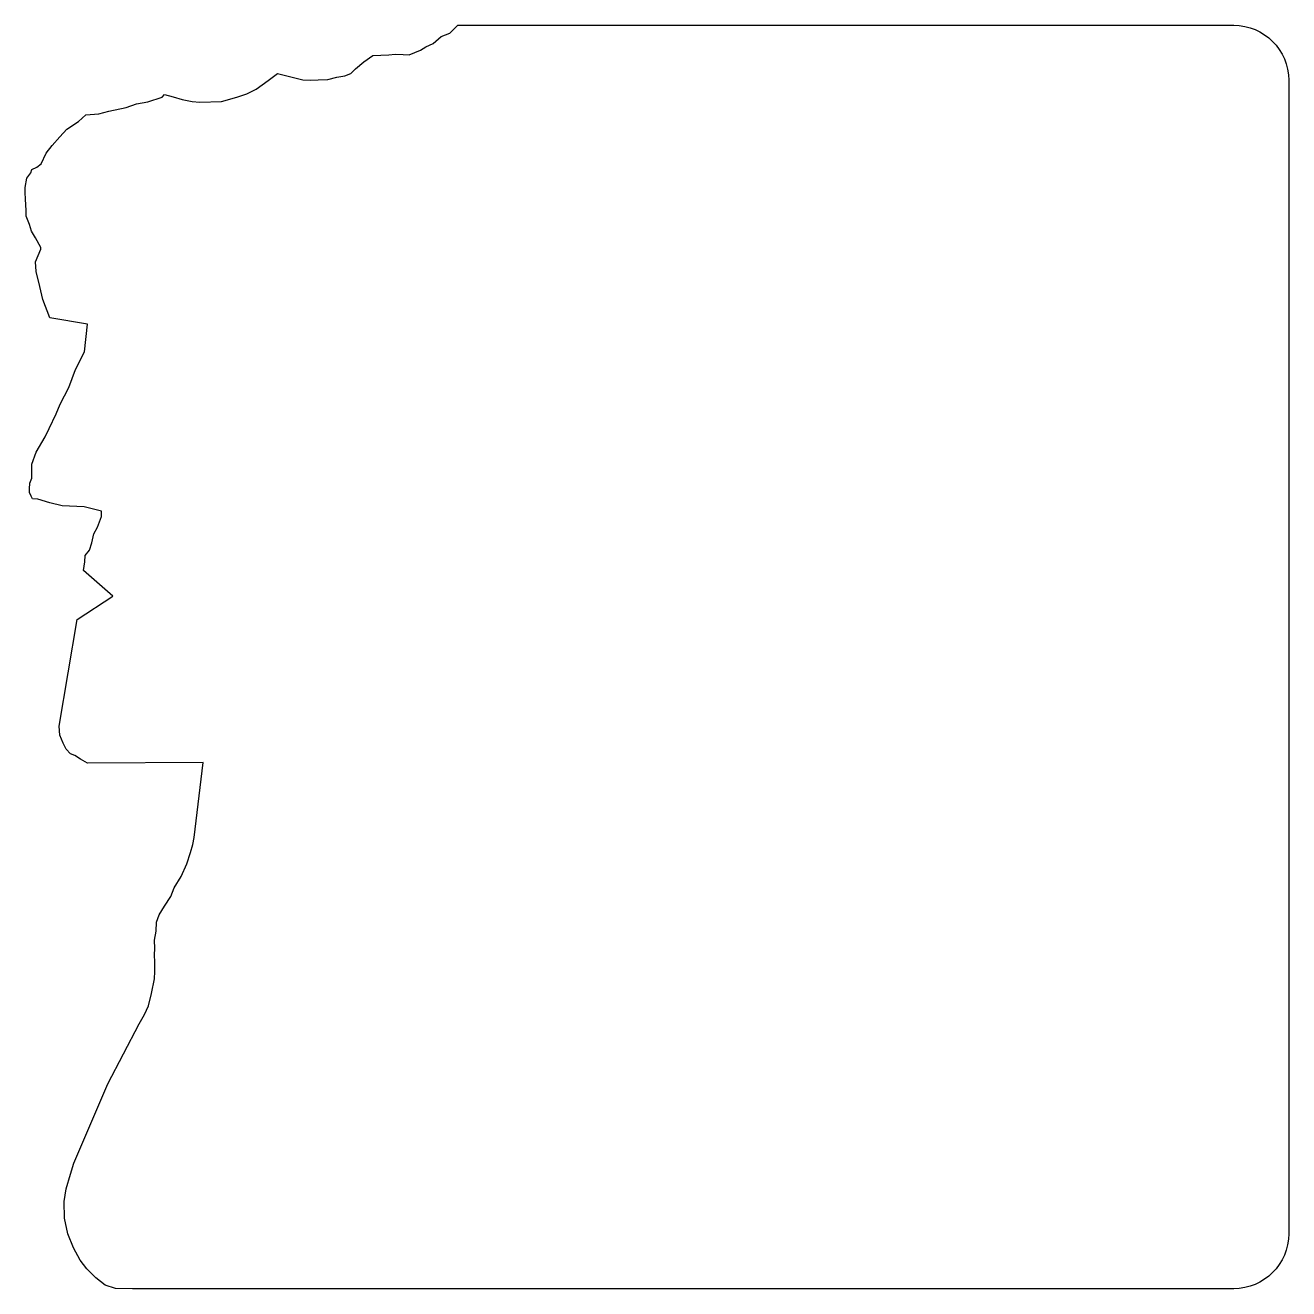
# Model space of a CAD drawing. Extents: x 10 to 440, y 10 to 440.
import ezdxf

# ---------------------------------------------------------------- set-up
doc = ezdxf.new("R2010")
doc.units = 0
doc.layers.get('0').update_dxf_attribs({"linetype": 'CONTINUOUS'})

msp = doc.modelspace()

# ---------------------------------------------------------------- linework, layer by layer
at = {"color": 7}
for points in [[(46.343262, 9.75), (40.509888, 9.883301), (36.930908, 10.943848), (33.748535, 13.461914), (30.69873, 16.511719), (28.444336, 19.428223), (26.191772, 23.671875), (24.202881, 28.444336), (23.142334, 33.748535), (23.009399, 39.449707), (23.671875, 43.823731), (25.130859, 48.72876), (26.324707, 52.57544), (37.858887, 79.621582), (48.597656, 100.040039), (50.321045, 103.220947), (51.780029, 106.138184), (52.708008, 110.381104), (53.768921, 115.286133), (53.901855, 117.807129), (53.901855, 120.987305), (53.768921, 123.506836), (53.901855, 125.629395), (53.768921, 128.545899), (54.298462, 131.595703), (54.431396, 134.644776), (55.359375, 137.163574), (57.215332, 140.080078), (59.336792, 143.39502), (60.530273, 146.311524), (62.917603, 150.156739), (64.77356, 154.532227), (66.098145, 158.377442), (66.893555, 161.161377), (67.291992, 163.546875), (70.341431, 189.004395), (30.9646, 188.871094), (28.576904, 190.195313), (26.588379, 191.38916), (25.130859, 192.0542), (23.671875, 193.643555), (22.610596, 195.632812), (21.550049, 198.416748), (21.28418, 201.46582), (27.383423, 237.793579), (39.581909, 245.748779), (29.638184, 254.499023), (30.036621, 257.417725), (30.167358, 259.537354), (31.626709, 261.393311), (32.421753, 263.913574), (33.08606, 266.963013), (34.410644, 269.217407), (35.737061, 272.929322), (35.737061, 274.652344), (29.770752, 276.111695), (22.345459, 276.508301), (18.104004, 277.569214), (13.993652, 278.763062), (12.268433, 278.89563), (11.739258, 279.823609), (11.207519, 281.017456), (11.207519, 282.342041), (11.340454, 284.197998), (12.004394, 285.922852), (12.004394, 290.695312), (13.461914, 294.80603), (16.511719, 299.976929), (17.838135, 302.893799), (20.223633, 307.799194), (21.682617, 311.112671), (24.599487, 316.813477), (26.852051, 322.912354), (29.903687, 329.011963), (30.962402, 338.426147), (18.101807, 340.545776), (15.716309, 346.777954), (14.655762, 351.286743), (13.461914, 356.325073), (13.196411, 359.63855), (15.052368, 364.014404), (15.052368, 364.543945), (13.196411, 367.859253), (11.871826, 370.113648), (11.20752, 372.366211), (10.014038, 375.152344), (10.014038, 377.140869), (9.883301, 380.985718), (9.75, 383.238281), (9.75, 384.963135), (10.279541, 388.143677), (11.605957, 390.001465), (12.00293, 391.060547), (13.727783, 391.857422), (15.185303, 393.049072), (16.908325, 396.630249), (18.897217, 399.28125), (21.550049, 402.197754), (23.935547, 404.850952), (27.912964, 407.501953), (30.432861, 409.756348), (34.807251, 410.02002), (38.255127, 410.947998), (44.088867, 412.274414), (47.667847, 413.468262), (51.512695, 414.130371), (56.418091, 415.722656), (57.215332, 416.650635), (60.131836, 415.85376), (63.181641, 414.925781), (66.627686, 414.263672), (69.278687, 413.997803), (76.571411, 414.263672), (81.875611, 415.722656), (85.189087, 416.914307), (88.37146, 418.506592), (92.481812, 421.423462), (95.664185, 423.808594), (104.281494, 421.688965), (106.799927, 421.556397), (109.585694, 421.688965), (112.89917, 421.820069), (115.948609, 422.616944), (118.601441, 423.013916), (120.721436, 423.808594), (122.313355, 425.400879), (125.097291, 427.786377), (128.147095, 429.908203), (133.582032, 430.173706), (135.836426, 430.439209), (138.487427, 430.306641), (140.609254, 430.173706), (144.453736, 431.76416), (146.178589, 432.957642), (148.697022, 434.018555), (151.480958, 436.405518), (154.397462, 437.597535), (157.183594, 440.250367), (421.5, 440.25)], [(440.25, 421.5), (440.25, 28.5)], [(421.5, 9.75), (46.343262, 9.75), (46.343262, 9.75)]]:
    msp.add_lwpolyline(points, dxfattribs=at)
for points in [[(421.5, 440.25), (431.855713, 440.25), (440.25, 431.855713), (440.25, 421.5)], [(440.25, 28.5), (440.25, 18.14502), (431.855713, 9.75), (421.5, 9.75)]]:
    msp.add_open_spline(points, degree=3, dxfattribs=at)

doc.saveas('drawing.dxf')
